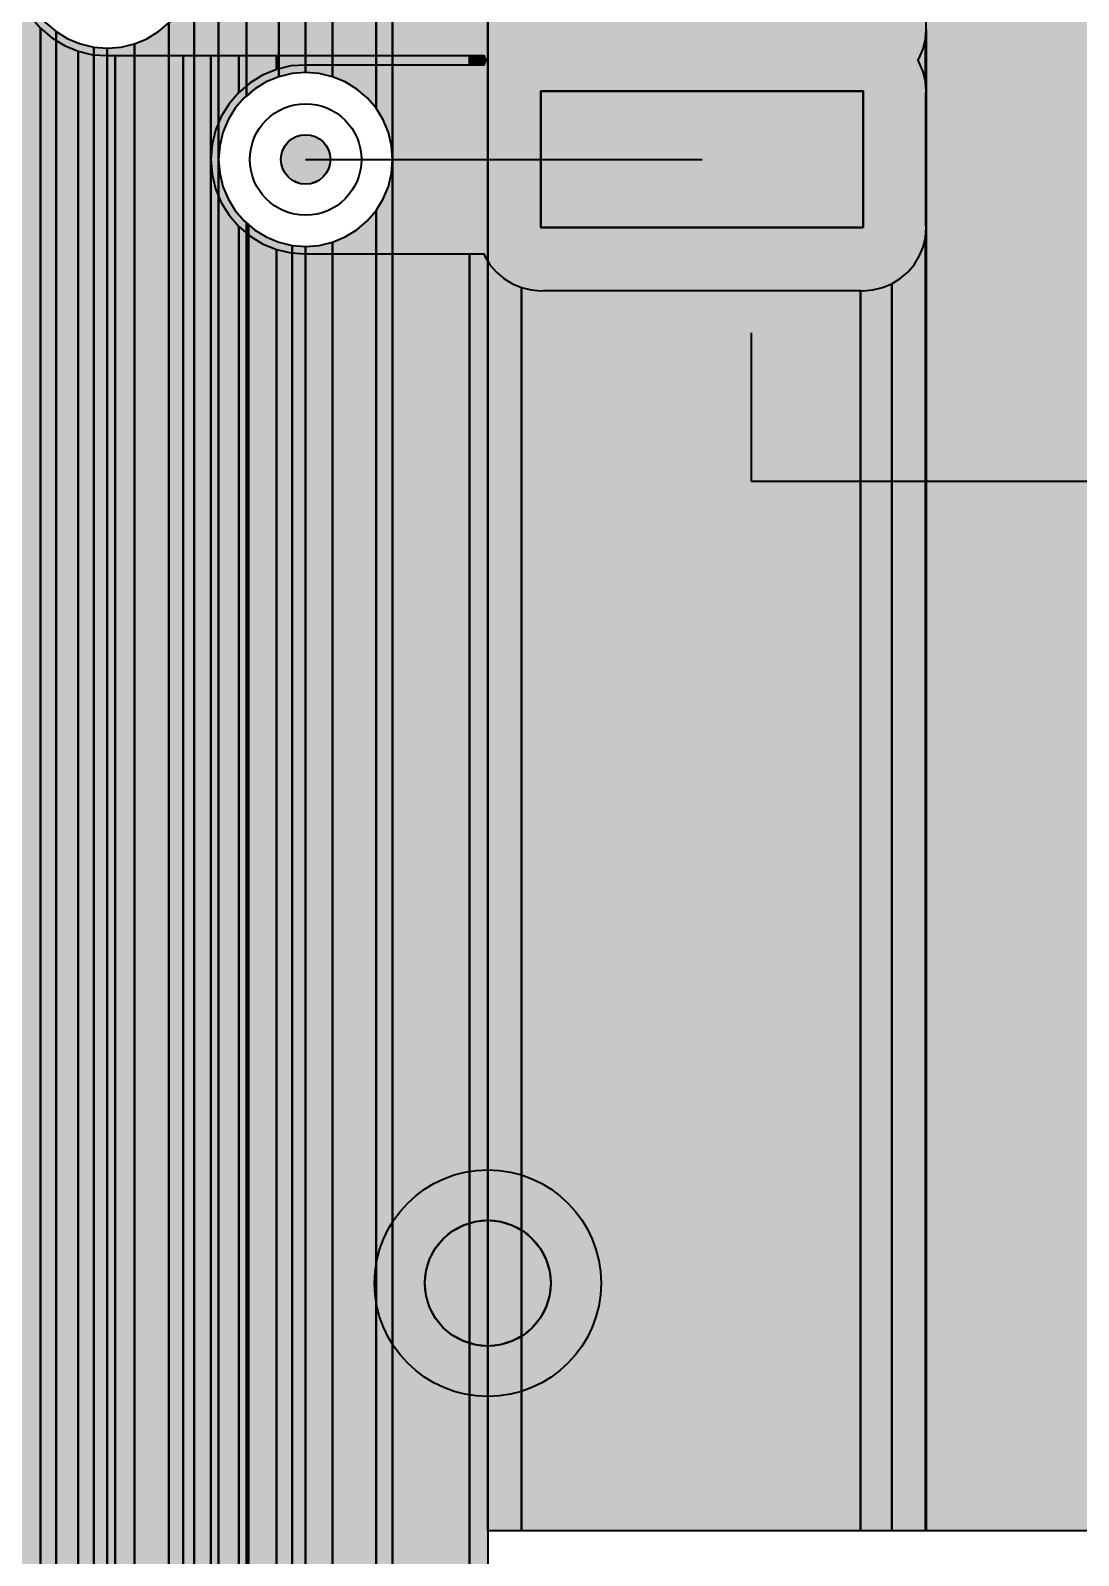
# Model space of a CAD drawing. Header units: millimetres. Extents: x 3.5 to 57, y 2.4 to 42.4.
# Drawn here: x 48.51 to 52.74, y 11.19 to 17.35 of the extents above; entities that cross this region are included whole.
import ezdxf

# ---------------------------------------------------------------- set-up
doc = ezdxf.new("R2010")
doc.units = ezdxf.units.MM
for name, color, linetype in [('bottom_copper', 7, 'Continuous'), ('drill_plated', 7, 'Continuous'), ('top_copper', 7, 'Continuous'), ('top_silk', 7, 'Continuous')]:
    doc.layers.add(name, color=color, linetype=linetype)

# ---------------------------------------------------------------- blocks, each defined once
blk = doc.blocks.new('Block2128')
at = {"layer": 'bottom_copper', "lineweight": 40}
for points in [[(0.6267, 0), (0.2415, 0), (0.2415, 38.9999), (0.6267, 38.9999), (0.6267, 0)], [(4.3404, 8.4999), (0.6267, 8.4999), (0.6267, 31), (4.3404, 31), (4.3404, 8.4999)], [(0.2415, 14.0353), (0.2383, 14.0902), (0.2254, 14.1438), (0.2043, 14.1947), (0.1755, 14.2417), (0.1755, 15.4289), (0.2043, 15.4759), (0.2254, 15.5268), (0.2383, 15.5804), (0.2415, 15.6353), (0.2415, 14.0353)], [(0.1755, 14.2417), (0.1398, 14.2836), (0.0979, 14.3193), (0.0509, 14.3481), (0, 14.3692), (0, 15.3014), (0.0509, 15.3225), (0.0979, 15.3513), (0.1398, 15.387), (0.1755, 15.4289), (0.1755, 14.2417)], [(0, 14.3692), (-0.0536, 14.3821), (-0.1085, 14.3864), (-0.109, 14.3863), (-0.109, 15.2843), (-0.1085, 15.2842), (-0.0536, 15.2885), (0, 15.3014), (0, 14.3692)], [(0.2415, 0), (0.1755, 0), (0.1755, 13.8289), (0.2043, 13.8759), (0.2254, 13.9268), (0.2383, 13.9804), (0.2415, 14.0353), (0.2415, 0)], [(0.1755, 0), (0, 0), (0, 13.7014), (0.0509, 13.7225), (0.0979, 13.7513), (0.1398, 13.787), (0.1755, 13.8289), (0.1755, 0)], [(0, 0), (-0.109, 0), (-0.109, 13.6843), (-0.1085, 13.6842), (-0.0536, 13.6885), (0, 13.7014), (0, 0)]]:
    blk.add_hatch(color=7, dxfattribs=at).paths.add_polyline_path(points, flags=0)
at = {"layer": 'bottom_copper', "color": 7, "lineweight": 40}
for points in [[(0.6267, 0), (0.2415, 0), (0.2415, 38.9999), (0.6267, 38.9999), (0.6267, 0)], [(4.3404, 8.4999), (0.6267, 8.4999), (0.6267, 31), (4.3404, 31), (4.3404, 8.4999)], [(0.2415, 14.0353), (0.2383, 14.0902), (0.2254, 14.1438), (0.2043, 14.1947), (0.1755, 14.2417), (0.1755, 15.4289), (0.2043, 15.4759), (0.2254, 15.5268), (0.2383, 15.5804), (0.2415, 15.6353), (0.2415, 14.0353)], [(0.1755, 14.2417), (0.1398, 14.2836), (0.0979, 14.3193), (0.0509, 14.3481), (0, 14.3692), (0, 15.3014), (0.0509, 15.3225), (0.0979, 15.3513), (0.1398, 15.387), (0.1755, 15.4289), (0.1755, 14.2417)], [(0, 14.3692), (-0.0536, 14.3821), (-0.1085, 14.3864), (-0.109, 14.3863), (-0.109, 15.2843), (-0.1085, 15.2842), (-0.0536, 15.2885), (0, 15.3014), (0, 14.3692)], [(0.2415, 0), (0.1755, 0), (0.1755, 13.8289), (0.2043, 13.8759), (0.2254, 13.9268), (0.2383, 13.9804), (0.2415, 14.0353), (0.2415, 0)], [(0.1755, 0), (0, 0), (0, 13.7014), (0.0509, 13.7225), (0.0979, 13.7513), (0.1398, 13.787), (0.1755, 13.8289), (0.1755, 0)], [(0, 0), (-0.109, 0), (-0.109, 13.6843), (-0.1085, 13.6842), (-0.0536, 13.6885), (0, 13.7014), (0, 0)]]:
    blk.add_lwpolyline(points, close=True, dxfattribs=at)
blk = doc.blocks.new('Block3784')
at = {"layer": 'bottom_copper', "lineweight": 40}
for points in [[(0.3404, 4.6788), (0.3385, 4.6819), (0.2736, 4.7579), (0.2415, 4.7853), (0.2415, 38.9999), (0.3404, 38.9999), (0.3404, 4.6788)], [(0.4523, 14.2914), (0.4432, 14.2836), (0.4075, 14.2417), (0.3787, 14.1947), (0.3576, 14.1438), (0.3447, 14.0902), (0.3404, 14.0353), (0.3404, 15.6353), (0.3447, 15.5804), (0.3576, 15.5268), (0.3787, 15.4759), (0.4075, 15.4289), (0.4432, 15.387), (0.4523, 15.3792), (0.4523, 14.2914)], [(0.583, 14.3692), (0.5321, 14.3481), (0.4851, 14.3193), (0.4523, 14.2914), (0.4523, 15.3792), (0.4851, 15.3513), (0.5321, 15.3225), (0.583, 15.3014), (0.583, 14.3692)], [(0.691, 14.3863), (0.6366, 14.3821), (0.583, 14.3692), (0.583, 15.3014), (0.6366, 15.2885), (0.691, 15.2843), (0.691, 14.3863)], [(0.2415, 4.7853), (0.1976, 4.8228), (0.1398, 4.8582), (0.1398, 14.587), (0.1755, 14.6289), (0.2043, 14.6759), (0.2254, 14.7268), (0.2383, 14.7804), (0.2415, 14.8353), (0.2415, 4.7853)], [(0.1398, 4.8582), (0.1124, 4.875), (0.02, 4.9133), (0, 4.9181), (0, 14.5014), (0.0509, 14.5225), (0.0979, 14.5513), (0.1398, 14.587), (0.1398, 4.8582)], [(0, 4.9181), (-0.0772, 4.9366), (-0.109, 4.9391), (-0.109, 14.4843), (-0.1085, 14.4842), (-0.0536, 14.4885), (0, 14.5014), (0, 4.9181)], [(0.4523, 4.4071), (0.429, 4.5043), (0.3907, 4.5967), (0.3404, 4.6788), (0.3404, 14.0353), (0.3447, 13.9804), (0.3576, 13.9268), (0.3787, 13.8759), (0.4075, 13.8289), (0.4432, 13.787), (0.4523, 13.7792), (0.4523, 4.4071)], [(0.4602, 4.3075), (0.4523, 4.4071), (0.4523, 13.7792), (0.4602, 13.7725), (0.4602, 4.3075)], [(0.6366, 0), (0.4602, 0), (0.4602, 13.7725), (0.4851, 13.7513), (0.5321, 13.7225), (0.583, 13.7014), (0.6366, 13.6885), (0.6366, 0)], [(0.691, 0), (0.6366, 0), (0.6366, 13.6885), (0.691, 13.6843), (0.691, 0)]]:
    blk.add_hatch(color=7, dxfattribs=at).paths.add_polyline_path(points, flags=0)
at = {"layer": 'bottom_copper', "color": 7, "lineweight": 40}
for points in [[(0.3404, 4.6788), (0.3385, 4.6819), (0.2736, 4.7579), (0.2415, 4.7853), (0.2415, 38.9999), (0.3404, 38.9999), (0.3404, 4.6788)], [(0.4523, 14.2914), (0.4432, 14.2836), (0.4075, 14.2417), (0.3787, 14.1947), (0.3576, 14.1438), (0.3447, 14.0902), (0.3404, 14.0353), (0.3404, 15.6353), (0.3447, 15.5804), (0.3576, 15.5268), (0.3787, 15.4759), (0.4075, 15.4289), (0.4432, 15.387), (0.4523, 15.3792), (0.4523, 14.2914)], [(0.583, 14.3692), (0.5321, 14.3481), (0.4851, 14.3193), (0.4523, 14.2914), (0.4523, 15.3792), (0.4851, 15.3513), (0.5321, 15.3225), (0.583, 15.3014), (0.583, 14.3692)], [(0.691, 14.3863), (0.6366, 14.3821), (0.583, 14.3692), (0.583, 15.3014), (0.6366, 15.2885), (0.691, 15.2843), (0.691, 14.3863)], [(0.2415, 4.7853), (0.1976, 4.8228), (0.1398, 4.8582), (0.1398, 14.587), (0.1755, 14.6289), (0.2043, 14.6759), (0.2254, 14.7268), (0.2383, 14.7804), (0.2415, 14.8353), (0.2415, 4.7853)], [(0.1398, 4.8582), (0.1124, 4.875), (0.02, 4.9133), (0, 4.9181), (0, 14.5014), (0.0509, 14.5225), (0.0979, 14.5513), (0.1398, 14.587), (0.1398, 4.8582)], [(0, 4.9181), (-0.0772, 4.9366), (-0.109, 4.9391), (-0.109, 14.4843), (-0.1085, 14.4842), (-0.0536, 14.4885), (0, 14.5014), (0, 4.9181)], [(0.4523, 4.4071), (0.429, 4.5043), (0.3907, 4.5967), (0.3404, 4.6788), (0.3404, 14.0353), (0.3447, 13.9804), (0.3576, 13.9268), (0.3787, 13.8759), (0.4075, 13.8289), (0.4432, 13.787), (0.4523, 13.7792), (0.4523, 4.4071)], [(0.4602, 4.3075), (0.4523, 4.4071), (0.4523, 13.7792), (0.4602, 13.7725), (0.4602, 4.3075)], [(0.6366, 0), (0.4602, 0), (0.4602, 13.7725), (0.4851, 13.7513), (0.5321, 13.7225), (0.583, 13.7014), (0.6366, 13.6885), (0.6366, 0)], [(0.691, 0), (0.6366, 0), (0.6366, 13.6885), (0.691, 13.6843), (0.691, 0)]]:
    blk.add_lwpolyline(points, close=True, dxfattribs=at)
blk = doc.blocks.new('Block4807')
at = {"layer": 'bottom_copper', "lineweight": 40}
for points in [[(7.6843, 4.9425), (7.5396, 4.9425), (7.5396, 14.8353), (7.5439, 14.7804), (7.5568, 14.7268), (7.5779, 14.6759), (7.6067, 14.6289), (7.6424, 14.587), (7.6843, 14.5513), (7.6843, 4.9425)], [(7.8358, 4.9434), (7.8224, 4.9445), (7.7975, 4.9425), (7.6843, 4.9425), (7.6843, 14.5513), (7.7313, 14.5225), (7.7822, 14.5014), (7.8358, 14.4885), (7.8358, 4.9434)], [(7.8902, 4.9391), (7.8358, 4.9434), (7.8358, 14.4885), (7.8902, 14.4843), (7.8902, 4.9391)]]:
    blk.add_hatch(color=7, dxfattribs=at).paths.add_polyline_path(points, flags=0)
at = {"layer": 'bottom_copper', "color": 7, "lineweight": 40}
for points in [[(7.6843, 4.9425), (7.5396, 4.9425), (7.5396, 14.8353), (7.5439, 14.7804), (7.5568, 14.7268), (7.5779, 14.6759), (7.6067, 14.6289), (7.6424, 14.587), (7.6843, 14.5513), (7.6843, 4.9425)], [(7.8358, 4.9434), (7.8224, 4.9445), (7.7975, 4.9425), (7.6843, 4.9425), (7.6843, 14.5513), (7.7313, 14.5225), (7.7822, 14.5014), (7.8358, 14.4885), (7.8358, 4.9434)], [(7.8902, 4.9391), (7.8358, 4.9434), (7.8358, 14.4885), (7.8902, 14.4843), (7.8902, 4.9391)]]:
    blk.add_lwpolyline(points, close=True, dxfattribs=at)
blk = doc.blocks.new('Block21995')
at = {"layer": 'top_copper', "lineweight": 40}
for points in [[(3.6826, 8.4999), (1.7696, 8.4999), (1.7696, 31), (3.6826, 31), (3.6826, 8.4999)], [(1.7696, 14.3103), (1.7665, 14.3501), (1.7665, 14.5204), (1.7696, 14.5603), (1.7696, 14.3103)], [(1.7665, 14.3502), (1.7572, 14.389), (1.7419, 14.426), (1.7361, 14.4353), (1.7419, 14.4446), (1.7572, 14.4816), (1.7665, 14.5204), (1.7665, 14.3502)], [(1.7696, 13.7603), (1.7688, 13.7703), (1.7688, 14.3004), (1.7696, 14.3103), (1.7696, 13.7603)], [(1.7696, 8.4999), (1.7665, 8.4999), (1.7665, 13.7204), (1.7696, 13.7603), (1.7696, 8.4999)], [(1.7665, 8.4999), (1.6305, 8.4999), (1.6305, 13.5333), (1.6646, 13.5542), (1.695, 13.5801), (1.721, 13.6105), (1.7419, 13.6446), (1.7572, 13.6816), (1.7665, 13.7204), (1.7665, 8.4999)], [(0, 0), (-0.0739, 0), (-0.0739, 13.6543), (-0.0162, 13.6543), (-0.0122, 13.6446), (0, 13.6247), (0, 0)], [(0.1361, 8.4999), (0, 8.4999), (0, 13.6247), (0.0087, 13.6105), (0.0347, 13.5801), (0.0651, 13.5542), (0.0992, 13.5333), (0.1361, 13.518), (0.1361, 8.4999)], [(1.5049, 8.4999), (0.1361, 8.4999), (0.1361, 13.518), (0.175, 13.5087), (0.2148, 13.5055), (0.2248, 13.5063), (1.5049, 13.5063), (1.5049, 8.4999)], [(1.6305, 8.4999), (1.5049, 8.4999), (1.5049, 13.5063), (1.5148, 13.5055), (1.5547, 13.5087), (1.5936, 13.518), (1.6305, 13.5333), (1.6305, 8.4999)]]:
    blk.add_hatch(color=7, dxfattribs=at).paths.add_polyline_path(points, flags=0)
at = {"layer": 'top_copper', "color": 7, "lineweight": 40}
for points in [[(3.6826, 8.4999), (1.7696, 8.4999), (1.7696, 31), (3.6826, 31), (3.6826, 8.4999)], [(1.7696, 14.3103), (1.7665, 14.3501), (1.7665, 14.5204), (1.7696, 14.5603), (1.7696, 14.3103)], [(1.7665, 14.3502), (1.7572, 14.389), (1.7419, 14.426), (1.7361, 14.4353), (1.7419, 14.4446), (1.7572, 14.4816), (1.7665, 14.5204), (1.7665, 14.3502)], [(1.7696, 13.7603), (1.7688, 13.7703), (1.7688, 14.3004), (1.7696, 14.3103), (1.7696, 13.7603)], [(1.7696, 8.4999), (1.7665, 8.4999), (1.7665, 13.7204), (1.7696, 13.7603), (1.7696, 8.4999)], [(1.7665, 8.4999), (1.6305, 8.4999), (1.6305, 13.5333), (1.6646, 13.5542), (1.695, 13.5801), (1.721, 13.6105), (1.7419, 13.6446), (1.7572, 13.6816), (1.7665, 13.7204), (1.7665, 8.4999)], [(0, 0), (-0.0739, 0), (-0.0739, 13.6543), (-0.0162, 13.6543), (-0.0122, 13.6446), (0, 13.6247), (0, 0)], [(0.1361, 8.4999), (0, 8.4999), (0, 13.6247), (0.0087, 13.6105), (0.0347, 13.5801), (0.0651, 13.5542), (0.0992, 13.5333), (0.1361, 13.518), (0.1361, 8.4999)], [(1.5049, 8.4999), (0.1361, 8.4999), (0.1361, 13.518), (0.175, 13.5087), (0.2148, 13.5055), (0.2248, 13.5063), (1.5049, 13.5063), (1.5049, 8.4999)], [(1.6305, 8.4999), (1.5049, 8.4999), (1.5049, 13.5063), (1.5148, 13.5055), (1.5547, 13.5087), (1.5936, 13.518), (1.6305, 13.5333), (1.6305, 8.4999)]]:
    blk.add_lwpolyline(points, close=True, dxfattribs=at)
blk = doc.blocks.new('Block24421')
at = {"layer": 'top_copper', "lineweight": 40}
for points in [[(0, 4.9425), (-0.112, 4.9425), (-0.112, 14.8353), (-0.1073, 14.7755), (-0.0933, 14.7172), (-0.0703, 14.6618), (-0.039, 14.6107), (0, 14.5651), (0, 4.9425)], [(0.1521, 4.9425), (0, 4.9425), (0, 14.5651), (0.0456, 14.5261), (0.0967, 14.4948), (0.1521, 14.4718), (0.1521, 4.9425)], [(0.3015, 4.9366), (0.2019, 4.9445), (0.177, 4.9425), (0.1521, 4.9425), (0.1521, 14.4718), (0.2104, 14.4578), (0.2702, 14.4543), (0.3015, 14.4543), (0.3015, 4.9366)], [(0.5763, 4.8228), (0.4911, 4.875), (0.3987, 4.9133), (0.3015, 4.9366), (0.3015, 14.4543), (0.5763, 14.4543), (0.5763, 4.8228)], [(0.688, 4.7161), (0.6523, 4.7579), (0.5763, 4.8228), (0.5763, 14.4543), (0.688, 14.4543), (0.688, 4.7161)], [(0.8, 14.3055), (0.761, 14.2599), (0.7297, 14.2088), (0.7067, 14.1534), (0.6927, 14.0951), (0.688, 14.0353), (0.688, 14.4543), (0.8, 14.4543), (0.8, 14.3055)], [(0.9521, 14.3988), (0.8967, 14.3758), (0.8456, 14.3445), (0.8, 14.3055), (0.8, 14.4543), (0.9521, 14.4543), (0.9521, 14.3988)], [(1.7315, 14.4163), (1.0702, 14.4163), (1.0104, 14.4128), (0.9521, 14.3988), (0.9521, 14.4543), (1.7315, 14.4543), (1.7315, 14.4163)], [(0.8, 4.5229), (0.7694, 4.5967), (0.7172, 4.6819), (0.688, 4.7161), (0.688, 14.0353), (0.6927, 13.9755), (0.7067, 13.9172), (0.7297, 13.8618), (0.761, 13.8107), (0.8, 13.7651), (0.8, 4.5229)], [(0.8389, 4.3075), (0.831, 4.4071), (0.8077, 4.5043), (0.8, 4.5229), (0.8, 13.7651), (0.8389, 13.7318), (0.8389, 4.3075)], [(0.9521, 0), (0.8389, 0), (0.8389, 13.7318), (0.8456, 13.7261), (0.8967, 13.6948), (0.9521, 13.6718), (0.9521, 0)], [(1.7315, 0), (0.9521, 0), (0.9521, 13.6718), (1.0104, 13.6578), (1.0702, 13.6543), (1.7315, 13.6543), (1.7315, 0)]]:
    blk.add_hatch(color=7, dxfattribs=at).paths.add_polyline_path(points, flags=0)
at = {"layer": 'top_copper', "color": 7, "lineweight": 40}
for points in [[(0, 4.9425), (-0.112, 4.9425), (-0.112, 14.8353), (-0.1073, 14.7755), (-0.0933, 14.7172), (-0.0703, 14.6618), (-0.039, 14.6107), (0, 14.5651), (0, 4.9425)], [(0.1521, 4.9425), (0, 4.9425), (0, 14.5651), (0.0456, 14.5261), (0.0967, 14.4948), (0.1521, 14.4718), (0.1521, 4.9425)], [(0.3015, 4.9366), (0.2019, 4.9445), (0.177, 4.9425), (0.1521, 4.9425), (0.1521, 14.4718), (0.2104, 14.4578), (0.2702, 14.4543), (0.3015, 14.4543), (0.3015, 4.9366)], [(0.5763, 4.8228), (0.4911, 4.875), (0.3987, 4.9133), (0.3015, 4.9366), (0.3015, 14.4543), (0.5763, 14.4543), (0.5763, 4.8228)], [(0.688, 4.7161), (0.6523, 4.7579), (0.5763, 4.8228), (0.5763, 14.4543), (0.688, 14.4543), (0.688, 4.7161)], [(0.8, 14.3055), (0.761, 14.2599), (0.7297, 14.2088), (0.7067, 14.1534), (0.6927, 14.0951), (0.688, 14.0353), (0.688, 14.4543), (0.8, 14.4543), (0.8, 14.3055)], [(0.9521, 14.3988), (0.8967, 14.3758), (0.8456, 14.3445), (0.8, 14.3055), (0.8, 14.4543), (0.9521, 14.4543), (0.9521, 14.3988)], [(1.7315, 14.4163), (1.0702, 14.4163), (1.0104, 14.4128), (0.9521, 14.3988), (0.9521, 14.4543), (1.7315, 14.4543), (1.7315, 14.4163)], [(0.8, 4.5229), (0.7694, 4.5967), (0.7172, 4.6819), (0.688, 4.7161), (0.688, 14.0353), (0.6927, 13.9755), (0.7067, 13.9172), (0.7297, 13.8618), (0.761, 13.8107), (0.8, 13.7651), (0.8, 4.5229)], [(0.8389, 4.3075), (0.831, 4.4071), (0.8077, 4.5043), (0.8, 4.5229), (0.8, 13.7651), (0.8389, 13.7318), (0.8389, 4.3075)], [(0.9521, 0), (0.8389, 0), (0.8389, 13.7318), (0.8456, 13.7261), (0.8967, 13.6948), (0.9521, 13.6718), (0.9521, 0)], [(1.7315, 0), (0.9521, 0), (0.9521, 13.6718), (1.0104, 13.6578), (1.0702, 13.6543), (1.7315, 13.6543), (1.7315, 0)]]:
    blk.add_lwpolyline(points, close=True, dxfattribs=at)

msp = doc.modelspace()

# ---------------------------------------------------------------- hatches: boundary and pattern name
at = {"layer": 'bottom_copper', "lineweight": 40}
for points in [[(49.7184, 16.8076), (49.7127, 16.7888), (49.7034, 16.7715), (49.691, 16.7564), (49.6759, 16.744), (49.6586, 16.7347), (49.6398, 16.729), (49.6203, 16.7271), (49.6008, 16.729), (49.582, 16.7347), (49.5647, 16.744), (49.5496, 16.7564), (49.5372, 16.7715), (49.5279, 16.7888), (49.5222, 16.8076), (49.5203, 16.8271), (49.5222, 16.8466), (49.5279, 16.8654), (49.5372, 16.8827), (49.5496, 16.8978), (49.5647, 16.9102), (49.582, 16.9195), (49.6008, 16.9252), (49.6203, 16.9271), (49.6398, 16.9252), (49.6586, 16.9195), (49.6759, 16.9102), (49.691, 16.8978), (49.7034, 16.8827), (49.7127, 16.8654), (49.7184, 16.8466), (49.7203, 16.8271), (49.7184, 16.8076)], [(50.6046, 12.2421), (50.5902, 12.1945), (50.5667, 12.1506), (50.5351, 12.1121), (50.4966, 12.0805), (50.4527, 12.057), (50.4051, 12.0426), (50.3555, 12.0377), (50.3059, 12.0426), (50.2583, 12.057), (50.2144, 12.0805), (50.1759, 12.1121), (50.1443, 12.1506), (50.1208, 12.1945), (50.1064, 12.2421), (50.1015, 12.2917), (50.1064, 12.3413), (50.1208, 12.3889), (50.1443, 12.4328), (50.1759, 12.4713), (50.2144, 12.5029), (50.2583, 12.5264), (50.3059, 12.5408), (50.3555, 12.5457), (50.4051, 12.5408), (50.4527, 12.5264), (50.4966, 12.5029), (50.5351, 12.4713), (50.5667, 12.4328), (50.5902, 12.3889), (50.6046, 12.3413), (50.6095, 12.2917), (50.6046, 12.2421)]]:
    msp.add_hatch(color=7, dxfattribs=at).paths.add_polyline_path(points, flags=0)
at = {"layer": 'drill_plated', "lineweight": 40}
for points in [[(49.7184, 16.8076), (49.7127, 16.7888), (49.7034, 16.7715), (49.691, 16.7564), (49.6759, 16.744), (49.6586, 16.7347), (49.6398, 16.729), (49.6203, 16.7271), (49.6008, 16.729), (49.582, 16.7347), (49.5647, 16.744), (49.5496, 16.7564), (49.5372, 16.7715), (49.5279, 16.7888), (49.5222, 16.8076), (49.5203, 16.8271), (49.5222, 16.8466), (49.5279, 16.8654), (49.5372, 16.8827), (49.5496, 16.8978), (49.5647, 16.9102), (49.582, 16.9195), (49.6008, 16.9252), (49.6203, 16.9271), (49.6398, 16.9252), (49.6586, 16.9195), (49.6759, 16.9102), (49.691, 16.8978), (49.7034, 16.8827), (49.7127, 16.8654), (49.7184, 16.8466), (49.7203, 16.8271), (49.7184, 16.8076)], [(50.6046, 12.2421), (50.5902, 12.1945), (50.5667, 12.1506), (50.5351, 12.1121), (50.4966, 12.0805), (50.4527, 12.057), (50.4051, 12.0426), (50.3555, 12.0377), (50.3059, 12.0426), (50.2583, 12.057), (50.2144, 12.0805), (50.1759, 12.1121), (50.1443, 12.1506), (50.1208, 12.1945), (50.1064, 12.2421), (50.1015, 12.2917), (50.1064, 12.3413), (50.1208, 12.3889), (50.1443, 12.4328), (50.1759, 12.4713), (50.2144, 12.5029), (50.2583, 12.5264), (50.3059, 12.5408), (50.3555, 12.5457), (50.4051, 12.5408), (50.4527, 12.5264), (50.4966, 12.5029), (50.5351, 12.4713), (50.5667, 12.4328), (50.5902, 12.3889), (50.6046, 12.3413), (50.6095, 12.2917), (50.6046, 12.2421)]]:
    msp.add_hatch(color=7, dxfattribs=at).paths.add_polyline_path(points, flags=0)
at = {"layer": 'top_copper', "lineweight": 40}
for points in [[(50.3433, 17.2178), (50.3393, 17.2081), (50.2816, 17.2081), (50.2816, 17.2461), (50.3393, 17.2461), (50.3433, 17.2364), (50.349, 17.2271), (50.3433, 17.2178)], [(51.8703, 16.5521), (50.5703, 16.5521), (50.5703, 17.1021), (51.8703, 17.1021), (51.8703, 16.5521)], [(49.7184, 16.8076), (49.7127, 16.7888), (49.7034, 16.7715), (49.691, 16.7564), (49.6759, 16.744), (49.6586, 16.7347), (49.6398, 16.729), (49.6203, 16.7271), (49.6008, 16.729), (49.582, 16.7347), (49.5647, 16.744), (49.5496, 16.7564), (49.5372, 16.7715), (49.5279, 16.7888), (49.5222, 16.8076), (49.5203, 16.8271), (49.5222, 16.8466), (49.5279, 16.8654), (49.5372, 16.8827), (49.5496, 16.8978), (49.5647, 16.9102), (49.582, 16.9195), (49.6008, 16.9252), (49.6203, 16.9271), (49.6398, 16.9252), (49.6586, 16.9195), (49.6759, 16.9102), (49.691, 16.8978), (49.7034, 16.8827), (49.7127, 16.8654), (49.7184, 16.8466), (49.7203, 16.8271), (49.7184, 16.8076)], [(50.6046, 12.2421), (50.5902, 12.1945), (50.5667, 12.1506), (50.5351, 12.1121), (50.4966, 12.0805), (50.4527, 12.057), (50.4051, 12.0426), (50.3555, 12.0377), (50.3059, 12.0426), (50.2583, 12.057), (50.2144, 12.0805), (50.1759, 12.1121), (50.1443, 12.1506), (50.1208, 12.1945), (50.1064, 12.2421), (50.1015, 12.2917), (50.1064, 12.3413), (50.1208, 12.3889), (50.1443, 12.4328), (50.1759, 12.4713), (50.2144, 12.5029), (50.2583, 12.5264), (50.3059, 12.5408), (50.3555, 12.5457), (50.4051, 12.5408), (50.4527, 12.5264), (50.4966, 12.5029), (50.5351, 12.4713), (50.5667, 12.4328), (50.5902, 12.3889), (50.6046, 12.3413), (50.6095, 12.2917), (50.6046, 12.2421)]]:
    msp.add_hatch(color=7, dxfattribs=at).paths.add_polyline_path(points, flags=0)

# ---------------------------------------------------------------- linework, layer by layer
at = {"layer": 'bottom_copper', "color": 7, "lineweight": 40}
for p, q in [((49.6198, 17.1781), (49.6198, 18.0761)), ((49.6198, 18.0761), (49.6198, 17.1781)), ((48.572, 17.3788), (48.6139, 17.3431)), ((49.0267, 17.3431), (49.0686, 17.3788)), ((48.6139, 17.3431), (48.6609, 17.3143)), ((48.6609, 17.3143), (48.7118, 17.2932)), ((48.9288, 17.2932), (48.9797, 17.3143)), ((48.9797, 17.3143), (49.0267, 17.3431)), ((48.7118, 17.2932), (48.7654, 17.2803)), ((48.7654, 17.2803), (48.8198, 17.2761)), ((48.8198, 7.7309), (48.8198, 17.2761)), ((48.8198, 17.2761), (48.8203, 17.276)), ((48.8198, 17.2761), (48.8198, 7.7309)), ((48.8203, 17.276), (48.8752, 17.2803)), ((48.8752, 17.2803), (48.9288, 17.2932)), ((49.5654, 17.1739), (49.5118, 17.161)), ((49.6198, 17.1781), (49.5654, 17.1739)), ((49.6203, 17.1782), (49.6198, 17.1781)), ((49.6752, 17.1739), (49.6203, 17.1782)), ((49.7288, 17.161), (49.6752, 17.1739)), ((49.4139, 17.1111), (49.372, 17.0754)), ((49.4609, 17.1399), (49.4139, 17.1111)), ((49.5118, 17.161), (49.4609, 17.1399)), ((49.7797, 17.1399), (49.7288, 17.161)), ((49.8267, 17.1111), (49.7797, 17.1399)), ((49.8686, 17.0754), (49.8267, 17.1111)), ((49.372, 17.0754), (49.3363, 17.0335)), ((49.9043, 17.0335), (49.8686, 17.0754)), ((49.3363, 17.0335), (49.3075, 16.9865)), ((49.9331, 16.9865), (49.9043, 17.0335)), ((49.2864, 16.9356), (49.2735, 16.882)), ((49.3075, 16.9865), (49.2864, 16.9356)), ((49.9542, 16.9356), (49.9331, 16.9865)), ((49.9671, 16.882), (49.9542, 16.9356)), ((49.2735, 16.882), (49.2692, 16.8271)), ((49.9703, 16.8271), (49.9671, 16.882)), ((49.2692, 16.8271), (49.2735, 16.7722)), ((49.9671, 16.7722), (49.9703, 16.8271)), ((49.2735, 16.7722), (49.2864, 16.7186)), ((49.9542, 16.7186), (49.9671, 16.7722)), ((49.2864, 16.7186), (49.3075, 16.6677)), ((49.9331, 16.6677), (49.9542, 16.7186)), ((49.3075, 16.6677), (49.3363, 16.6207)), ((49.3363, 16.6207), (49.372, 16.5788)), ((49.8686, 16.5788), (49.9043, 16.6207)), ((49.9043, 16.6207), (49.9331, 16.6677)), ((49.372, 16.5788), (49.4139, 16.5431)), ((49.8267, 16.5431), (49.8686, 16.5788)), ((49.4139, 16.5431), (49.4609, 16.5143)), ((49.4609, 16.5143), (49.5118, 16.4932)), ((49.7288, 16.4932), (49.7797, 16.5143)), ((49.7797, 16.5143), (49.8267, 16.5431)), ((49.5118, 16.4932), (49.5654, 16.4803)), ((49.5654, 16.4803), (49.6198, 16.4761)), ((49.6198, 2.7918), (49.6198, 16.4761)), ((49.6198, 16.4761), (49.6203, 16.476)), ((49.6198, 16.4761), (49.6198, 2.7918)), ((49.6203, 16.476), (49.6752, 16.4803)), ((49.6752, 16.4803), (49.7288, 16.4932)), ((54.4198, 11.2917), (50.3555, 11.2917)), ((50.3555, 11.2917), (50.3555, 2.7918))]:
    msp.add_line(p, q, dxfattribs=at)
for points in [[(49.7184, 16.8076), (49.7127, 16.7888), (49.7034, 16.7715), (49.691, 16.7564), (49.6759, 16.744), (49.6586, 16.7347), (49.6398, 16.729), (49.6203, 16.7271), (49.6008, 16.729), (49.582, 16.7347), (49.5647, 16.744), (49.5496, 16.7564), (49.5372, 16.7715), (49.5279, 16.7888), (49.5222, 16.8076), (49.5203, 16.8271), (49.5222, 16.8466), (49.5279, 16.8654), (49.5372, 16.8827), (49.5496, 16.8978), (49.5647, 16.9102), (49.582, 16.9195), (49.6008, 16.9252), (49.6203, 16.9271), (49.6398, 16.9252), (49.6586, 16.9195), (49.6759, 16.9102), (49.691, 16.8978), (49.7034, 16.8827), (49.7127, 16.8654), (49.7184, 16.8466), (49.7203, 16.8271), (49.7184, 16.8076)], [(50.6046, 12.2421), (50.5902, 12.1945), (50.5667, 12.1506), (50.5351, 12.1121), (50.4966, 12.0805), (50.4527, 12.057), (50.4051, 12.0426), (50.3555, 12.0377), (50.3059, 12.0426), (50.2583, 12.057), (50.2144, 12.0805), (50.1759, 12.1121), (50.1443, 12.1506), (50.1208, 12.1945), (50.1064, 12.2421), (50.1015, 12.2917), (50.1064, 12.3413), (50.1208, 12.3889), (50.1443, 12.4328), (50.1759, 12.4713), (50.2144, 12.5029), (50.2583, 12.5264), (50.3059, 12.5408), (50.3555, 12.5457), (50.4051, 12.5408), (50.4527, 12.5264), (50.4966, 12.5029), (50.5351, 12.4713), (50.5667, 12.4328), (50.5902, 12.3889), (50.6046, 12.3413), (50.6095, 12.2917), (50.6046, 12.2421)]]:
    msp.add_lwpolyline(points, close=True, dxfattribs=at)
for centre, major_axis in [((49.6203, 16.8271), (0.225, 0)), ((49.6203, 16.8271), (0.1, 0)), ((50.3555, 12.2917), (0.4572, 0)), ((50.3555, 12.2917), (0.254, 0))]:
    msp.add_ellipse(centre, major_axis=major_axis, ratio=1, dxfattribs=at)
at = {"layer": 'drill_plated', "color": 7, "lineweight": 40}
for points in [[(49.7184, 16.8076), (49.7127, 16.7888), (49.7034, 16.7715), (49.691, 16.7564), (49.6759, 16.744), (49.6586, 16.7347), (49.6398, 16.729), (49.6203, 16.7271), (49.6008, 16.729), (49.582, 16.7347), (49.5647, 16.744), (49.5496, 16.7564), (49.5372, 16.7715), (49.5279, 16.7888), (49.5222, 16.8076), (49.5203, 16.8271), (49.5222, 16.8466), (49.5279, 16.8654), (49.5372, 16.8827), (49.5496, 16.8978), (49.5647, 16.9102), (49.582, 16.9195), (49.6008, 16.9252), (49.6203, 16.9271), (49.6398, 16.9252), (49.6586, 16.9195), (49.6759, 16.9102), (49.691, 16.8978), (49.7034, 16.8827), (49.7127, 16.8654), (49.7184, 16.8466), (49.7203, 16.8271), (49.7184, 16.8076)], [(50.6046, 12.2421), (50.5902, 12.1945), (50.5667, 12.1506), (50.5351, 12.1121), (50.4966, 12.0805), (50.4527, 12.057), (50.4051, 12.0426), (50.3555, 12.0377), (50.3059, 12.0426), (50.2583, 12.057), (50.2144, 12.0805), (50.1759, 12.1121), (50.1443, 12.1506), (50.1208, 12.1945), (50.1064, 12.2421), (50.1015, 12.2917), (50.1064, 12.3413), (50.1208, 12.3889), (50.1443, 12.4328), (50.1759, 12.4713), (50.2144, 12.5029), (50.2583, 12.5264), (50.3059, 12.5408), (50.3555, 12.5457), (50.4051, 12.5408), (50.4527, 12.5264), (50.4966, 12.5029), (50.5351, 12.4713), (50.5667, 12.4328), (50.5902, 12.3889), (50.6046, 12.3413), (50.6095, 12.2917), (50.6046, 12.2421)]]:
    msp.add_lwpolyline(points, close=True, dxfattribs=at)
for centre, major_axis in [((49.6203, 16.8271), (0.1, 0)), ((50.3555, 12.2917), (0.254, 0))]:
    msp.add_ellipse(centre, major_axis=major_axis, ratio=1, dxfattribs=at)
at = {"layer": 'top_copper', "color": 7, "lineweight": 40}
for p, q in [((48.5501, 17.3569), (48.5957, 17.3179)), ((48.5957, 17.3179), (48.6468, 17.2866)), ((52.1127, 17.2734), (52.122, 17.3122)), ((52.122, 17.3122), (52.1251, 17.3521)), ((48.6468, 17.2866), (48.7022, 17.2636)), ((48.7022, 17.2636), (48.7605, 17.2496)), ((48.7605, 17.2496), (48.8203, 17.2461)), ((48.8203, 17.2461), (50.2816, 17.2461)), ((50.2816, 17.2081), (50.2816, 17.2461)), ((50.2816, 17.2461), (50.3393, 17.2461)), ((50.2816, 17.2461), (50.2816, 17.2081)), ((50.3393, 17.2461), (50.3433, 17.2364)), ((50.3433, 17.2364), (50.349, 17.2271)), ((52.0916, 17.2271), (52.0974, 17.2364)), ((52.0974, 17.2364), (52.1127, 17.2734)), ((49.5022, 17.1906), (49.4468, 17.1676)), ((49.5605, 17.2046), (49.5022, 17.1906)), ((49.6203, 17.2081), (49.5605, 17.2046)), ((50.2816, 17.2081), (49.6203, 17.2081)), ((50.3393, 17.2081), (50.2816, 17.2081)), ((50.3433, 17.2178), (50.3393, 17.2081)), ((50.349, 17.2271), (50.3433, 17.2178)), ((52.0974, 17.2178), (52.0916, 17.2271)), ((52.1127, 17.1808), (52.0974, 17.2178)), ((52.122, 17.142), (52.1127, 17.1808)), ((49.3957, 17.1363), (49.3501, 17.0973)), ((49.4468, 17.1676), (49.3957, 17.1363)), ((52.122, 17.1419), (52.122, 17.142)), ((52.1251, 17.1021), (52.122, 17.1419)), ((49.3111, 17.0517), (49.2798, 17.0006)), ((49.3501, 17.0973), (49.3111, 17.0517)), ((50.5703, 17.1021), (50.5703, 16.5521)), ((51.8703, 17.1021), (50.5703, 17.1021)), ((51.8703, 16.5521), (51.8703, 17.1021)), ((52.1243, 17.0922), (52.1251, 17.1021)), ((52.1243, 16.5621), (52.1243, 17.0922)), ((49.2798, 17.0006), (49.2568, 16.9452)), ((49.2568, 16.9452), (49.2428, 16.8869)), ((49.2428, 16.8869), (49.2381, 16.8271)), ((49.2381, 16.8271), (49.2428, 16.7673)), ((49.6203, 16.8271), (51.2203, 16.8271)), ((49.2428, 16.7673), (49.2568, 16.709)), ((49.2568, 16.709), (49.2798, 16.6536)), ((49.2798, 16.6536), (49.3111, 16.6025)), ((49.3111, 16.6025), (49.3501, 16.5569)), ((52.1251, 16.5521), (52.1243, 16.5621)), ((49.3501, 16.5569), (49.3957, 16.5179)), ((49.3957, 16.5179), (49.4468, 16.4866)), ((50.5703, 16.5521), (51.8703, 16.5521)), ((52.1127, 16.4734), (52.122, 16.5122)), ((52.122, 16.5122), (52.1251, 16.5521)), ((49.4468, 16.4866), (49.5022, 16.4636)), ((49.5022, 16.4636), (49.5605, 16.4496)), ((49.5605, 16.4496), (49.6203, 16.4461)), ((49.6203, 16.4461), (50.2816, 16.4461)), ((50.2816, 2.7918), (50.2816, 16.4461)), ((50.2816, 16.4461), (50.3393, 16.4461)), ((50.2816, 16.4461), (50.2816, 2.7918)), ((50.3393, 16.4461), (50.3433, 16.4364)), ((50.3433, 16.4364), (50.3642, 16.4023)), ((52.0765, 16.4023), (52.0974, 16.4364)), ((52.0974, 16.4364), (52.1127, 16.4734)), ((50.3642, 16.4023), (50.3902, 16.3719)), ((52.0505, 16.3719), (52.0765, 16.4023)), ((50.3902, 16.3719), (50.4206, 16.346)), ((50.4206, 16.346), (50.4547, 16.3251)), ((50.4547, 16.3251), (50.4916, 16.3098)), ((51.9491, 16.3098), (51.986, 16.3251)), ((51.986, 16.3251), (52.0201, 16.346)), ((52.0201, 16.346), (52.0505, 16.3719)), ((50.4916, 16.3098), (50.5305, 16.3005)), ((50.5305, 16.3005), (50.5703, 16.2973)), ((50.5703, 16.2973), (50.5803, 16.2981)), ((50.5803, 16.2981), (51.8604, 16.2981)), ((51.8604, 16.2981), (51.8703, 16.2973)), ((51.8703, 16.2973), (51.9102, 16.3005)), ((51.9102, 16.3005), (51.9491, 16.3098)), ((56.3556, 11.2917), (50.3555, 11.2917)), ((50.3555, 11.2917), (50.3555, 2.7918))]:
    msp.add_line(p, q, dxfattribs=at)
for points in [[(50.3433, 17.2178), (50.3393, 17.2081), (50.2816, 17.2081), (50.2816, 17.2461), (50.3393, 17.2461), (50.3433, 17.2364), (50.349, 17.2271), (50.3433, 17.2178)], [(51.8703, 16.5521), (50.5703, 16.5521), (50.5703, 17.1021), (51.8703, 17.1021), (51.8703, 16.5521)], [(49.7184, 16.8076), (49.7127, 16.7888), (49.7034, 16.7715), (49.691, 16.7564), (49.6759, 16.744), (49.6586, 16.7347), (49.6398, 16.729), (49.6203, 16.7271), (49.6008, 16.729), (49.582, 16.7347), (49.5647, 16.744), (49.5496, 16.7564), (49.5372, 16.7715), (49.5279, 16.7888), (49.5222, 16.8076), (49.5203, 16.8271), (49.5222, 16.8466), (49.5279, 16.8654), (49.5372, 16.8827), (49.5496, 16.8978), (49.5647, 16.9102), (49.582, 16.9195), (49.6008, 16.9252), (49.6203, 16.9271), (49.6398, 16.9252), (49.6586, 16.9195), (49.6759, 16.9102), (49.691, 16.8978), (49.7034, 16.8827), (49.7127, 16.8654), (49.7184, 16.8466), (49.7203, 16.8271), (49.7184, 16.8076)], [(50.6046, 12.2421), (50.5902, 12.1945), (50.5667, 12.1506), (50.5351, 12.1121), (50.4966, 12.0805), (50.4527, 12.057), (50.4051, 12.0426), (50.3555, 12.0377), (50.3059, 12.0426), (50.2583, 12.057), (50.2144, 12.0805), (50.1759, 12.1121), (50.1443, 12.1506), (50.1208, 12.1945), (50.1064, 12.2421), (50.1015, 12.2917), (50.1064, 12.3413), (50.1208, 12.3889), (50.1443, 12.4328), (50.1759, 12.4713), (50.2144, 12.5029), (50.2583, 12.5264), (50.3059, 12.5408), (50.3555, 12.5457), (50.4051, 12.5408), (50.4527, 12.5264), (50.4966, 12.5029), (50.5351, 12.4713), (50.5667, 12.4328), (50.5902, 12.3889), (50.6046, 12.3413), (50.6095, 12.2917), (50.6046, 12.2421)]]:
    msp.add_lwpolyline(points, close=True, dxfattribs=at)
for centre, major_axis in [((49.6203, 16.8271), (0.225, 0)), ((49.6203, 16.8271), (0.1, 0)), ((50.3555, 12.2917), (0.4572, 0)), ((50.3555, 12.2917), (0.254, 0))]:
    msp.add_ellipse(centre, major_axis=major_axis, ratio=1, dxfattribs=at)
at = {"layer": 'top_silk', "color": 7, "lineweight": 40}
for p, q in [((51.4203, 15.5271), (51.4203, 16.1271)), ((55.6203, 15.5271), (51.4203, 15.5271))]:
    msp.add_line(p, q, dxfattribs=at)

# ---------------------------------------------------------------- block references
at = {"layer": 'bottom_copper'}
for name, p in [('Block4807', (40.9296, 2.7918)), ('Block3784', (48.9288, 2.7918)), ('Block2128', (49.7288, 2.7918))]:
    msp.add_blockref(name, p, dxfattribs=at)
at = {"layer": 'top_copper'}
for name, p in [('Block24421', (48.5501, 2.7918)), ('Block21995', (50.3555, 2.7918))]:
    msp.add_blockref(name, p, dxfattribs=at)

doc.saveas('drawing.dxf')
